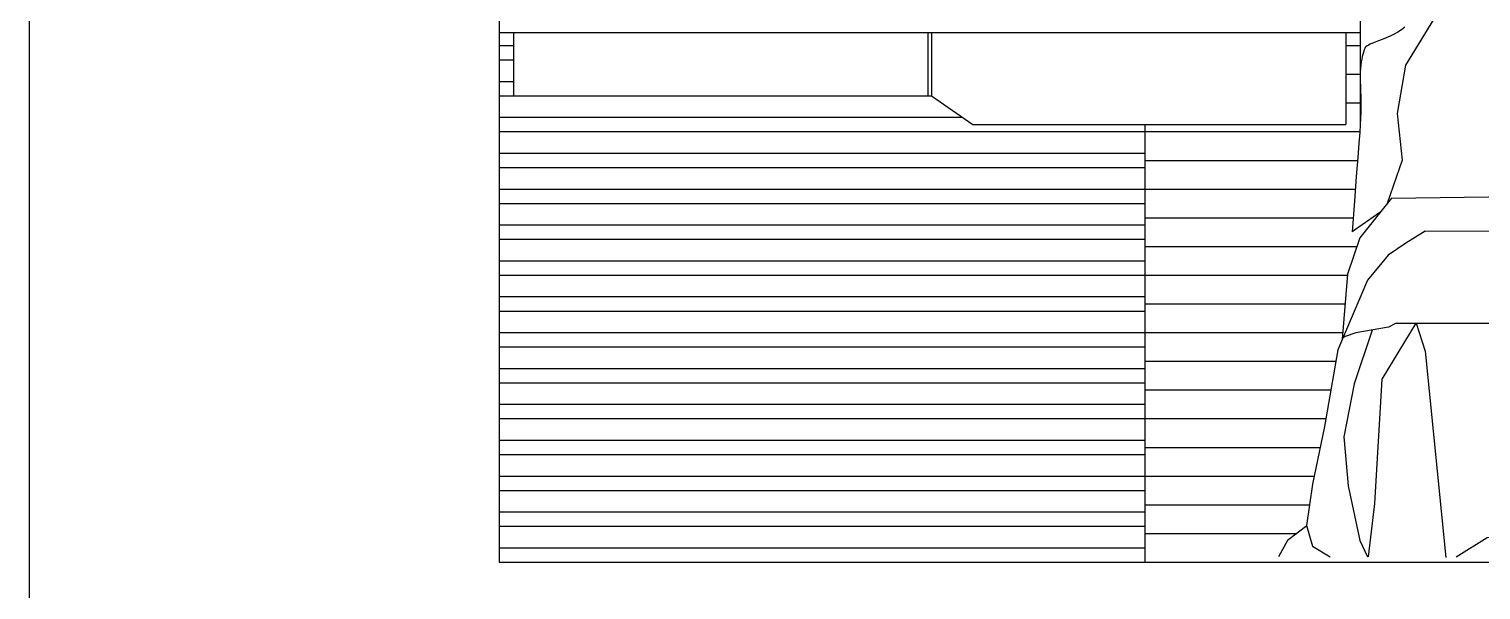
# Model space of a CAD drawing. Header units: inches. Extents: x 3 to 45, y 10.7 to 35.5.
# Drawn here: x 37.876 to 39.899, y 22.8 to 23.582 of the extents above; entities that cross this region are included whole.
import ezdxf

# ---------------------------------------------------------------- set-up
doc = ezdxf.new("R2010")
doc.units = ezdxf.units.IN
doc.header["$MEASUREMENT"] = 0
for name, color, linetype in [('02', 2, 'Continuous'), ('1', 1, 'Continuous'), ('4', 4, 'Continuous')]:
    doc.layers.add(name, color=color, linetype=linetype)

msp = doc.modelspace()

# ---------------------------------------------------------------- linework, layer by layer
at = {"layer": '02'}
for p, q in [((38.5307, 23.5768), (39.7307, 23.5768)), ((38.5507, 23.5768), (38.5507, 23.4888)), ((39.1282, 23.5768), (39.1282, 23.4888)), ((39.1332, 23.5768), (39.1332, 23.4888)), ((39.7107, 23.5768), (39.7107, 23.4488)), ((38.5307, 23.5588), (38.5507, 23.5588)), ((39.7107, 23.5588), (39.7307, 23.5588)), ((38.5307, 23.5388), (38.5507, 23.5388)), ((39.7107, 23.5188), (39.7307, 23.5188)), ((38.5307, 23.5088), (38.5507, 23.5088)), ((38.5307, 23.4888), (39.1332, 23.4888)), ((39.1332, 23.4888), (39.1907, 23.4488)), ((39.7107, 23.4788), (39.7307, 23.4788)), ((38.5307, 23.4588), (39.1763, 23.4588)), ((39.1907, 23.4488), (39.7107, 23.4488)), ((38.5307, 23.4388), (39.7307, 23.4388)), ((38.5307, 23.4088), (39.4307, 23.4088)), ((38.5307, 23.3888), (39.4307, 23.3888)), ((39.4307, 23.3988), (39.7269, 23.3988)), ((38.5307, 23.3588), (39.7238, 23.3588)), ((38.5307, 23.3388), (39.4307, 23.3388)), ((38.5307, 23.3088), (39.4307, 23.3088)), ((39.4307, 23.3188), (39.7209, 23.3188)), ((38.5307, 23.2888), (39.4307, 23.2888)), ((39.4307, 23.2788), (39.7258, 23.2788)), ((38.5307, 23.2588), (39.4307, 23.2588)), ((38.5307, 23.2388), (39.7128, 23.2388)), ((38.5307, 23.2088), (39.4307, 23.2088)), ((38.5307, 23.1888), (39.4307, 23.1888)), ((39.4307, 23.1988), (39.7096, 23.1988)), ((38.5307, 23.1588), (39.7063, 23.1588)), ((38.5307, 23.1388), (39.4307, 23.1388)), ((38.5307, 23.1088), (39.4307, 23.1088)), ((39.4307, 23.1188), (39.6965, 23.1188)), ((38.5307, 23.0888), (39.4307, 23.0888)), ((39.4307, 23.0788), (39.6896, 23.0788)), ((38.5307, 23.0588), (39.4307, 23.0588)), ((38.5307, 23.0388), (39.6827, 23.0388)), ((38.5307, 23.0088), (39.4307, 23.0088)), ((38.5307, 22.9888), (39.4307, 22.9888)), ((39.4307, 22.9988), (39.6748, 22.9988)), ((38.5307, 22.9588), (39.6666, 22.9588)), ((38.5307, 22.9388), (39.4307, 22.9388)), ((38.5307, 22.9088), (39.4307, 22.9088)), ((39.4307, 22.9188), (39.6602, 22.9188)), ((38.5307, 22.8888), (39.4307, 22.8888)), ((39.4307, 22.8788), (39.6422, 22.8788)), ((38.5307, 22.8588), (39.4307, 22.8588))]:
    msp.add_line(p, q, dxfattribs=at)
for points in [[(39.7424, 22.8462), (39.7509, 22.9206), (39.7612, 23.0937), (39.8086, 23.172), (39.821, 23.1329), (39.8499, 22.8452)], [(39.7475, 23.1623), (39.722, 23.0875), (39.7076, 23.0133), (39.7138, 22.9453), (39.7303, 22.8691), (39.7406, 22.8464)]]:
    msp.add_lwpolyline(points, dxfattribs=at)
at = {"layer": '1'}
msp.add_line((38.5307, 22.8388), (42.1307, 22.8388), dxfattribs=at)
at = {"layer": '4'}
for p, q in [((37.8757, 33.8727), (37.8757, 11.0605)), ((38.5307, 25.5388), (38.5307, 22.8388)), ((39.7307, 24.6388), (39.7307, 23.4495)), ((39.4307, 23.4488), (39.4307, 22.8388)), ((39.7744, 23.3462), (40.6744, 23.3583)), ((39.8213, 23.2999), (40.676, 23.3059)), ((39.7806, 23.172), (40.6745, 23.172))]:
    msp.add_line(p, q, dxfattribs=at)
for points in [[(39.8711, 23.652), (39.8381, 23.6036), (39.7939, 23.5315), (39.7823, 23.4641), (39.7892, 23.399), (39.7682, 23.3385)], [(39.7927, 23.5843), (39.7882, 23.5808), (39.7832, 23.5776), (39.7779, 23.5746), (39.7724, 23.5719), (39.7668, 23.5694), (39.7614, 23.5672), (39.7563, 23.5652), (39.7517, 23.5634), (39.7477, 23.5619), (39.7445, 23.5605), (39.742, 23.5594), (39.7401, 23.5582), (39.7387, 23.5571), (39.7377, 23.5559), (39.7369, 23.5546), (39.7363, 23.553), (39.7357, 23.5512), (39.735, 23.5489), (39.7343, 23.5463), (39.7335, 23.5433), (39.7328, 23.5398), (39.7321, 23.5359), (39.7315, 23.5315), (39.7311, 23.5266), (39.7308, 23.5211), (39.7307, 23.5152), (39.7307, 23.5088), (39.7309, 23.502), (39.7311, 23.4949), (39.7313, 23.4876), (39.7314, 23.4802), (39.7315, 23.4727), (39.7314, 23.4653), (39.7312, 23.4577), (39.7307, 23.4489), (39.7299, 23.4377), (39.7288, 23.4227), (39.7272, 23.4026), (39.7251, 23.3761), (39.7226, 23.342), (39.7194, 23.299)], [(39.7744, 23.3462), (39.7299, 23.291), (39.7129, 23.2403), (39.7056, 23.1495)], [(39.758, 23.3259), (39.7194, 23.299)], [(39.8213, 23.2999), (39.7942, 23.2833), (39.7695, 23.2668), (39.7406, 23.2318), (39.6993, 23.1349), (39.6808, 23.0278), (39.6643, 22.9474), (39.656, 22.8897), (39.6643, 22.8609), (39.689, 22.8464)], [(39.7806, 23.172), (39.7701, 23.1663), (39.7244, 23.1582), (39.7095, 23.1534), (39.706, 23.1511)], [(39.6561, 22.8893), (39.6292, 22.8691), (39.6167, 22.8462)], [(39.8643, 22.8464), (39.9077, 22.8732), (39.9345, 22.8753), (39.984, 22.8464), (40.05, 22.8712), (40.0995, 22.8835), (40.1387, 22.8691), (40.1717, 22.8464), (40.1964, 22.8567), (40.2294, 22.8588)]]:
    msp.add_lwpolyline(points, dxfattribs=at)

doc.saveas('drawing.dxf')
